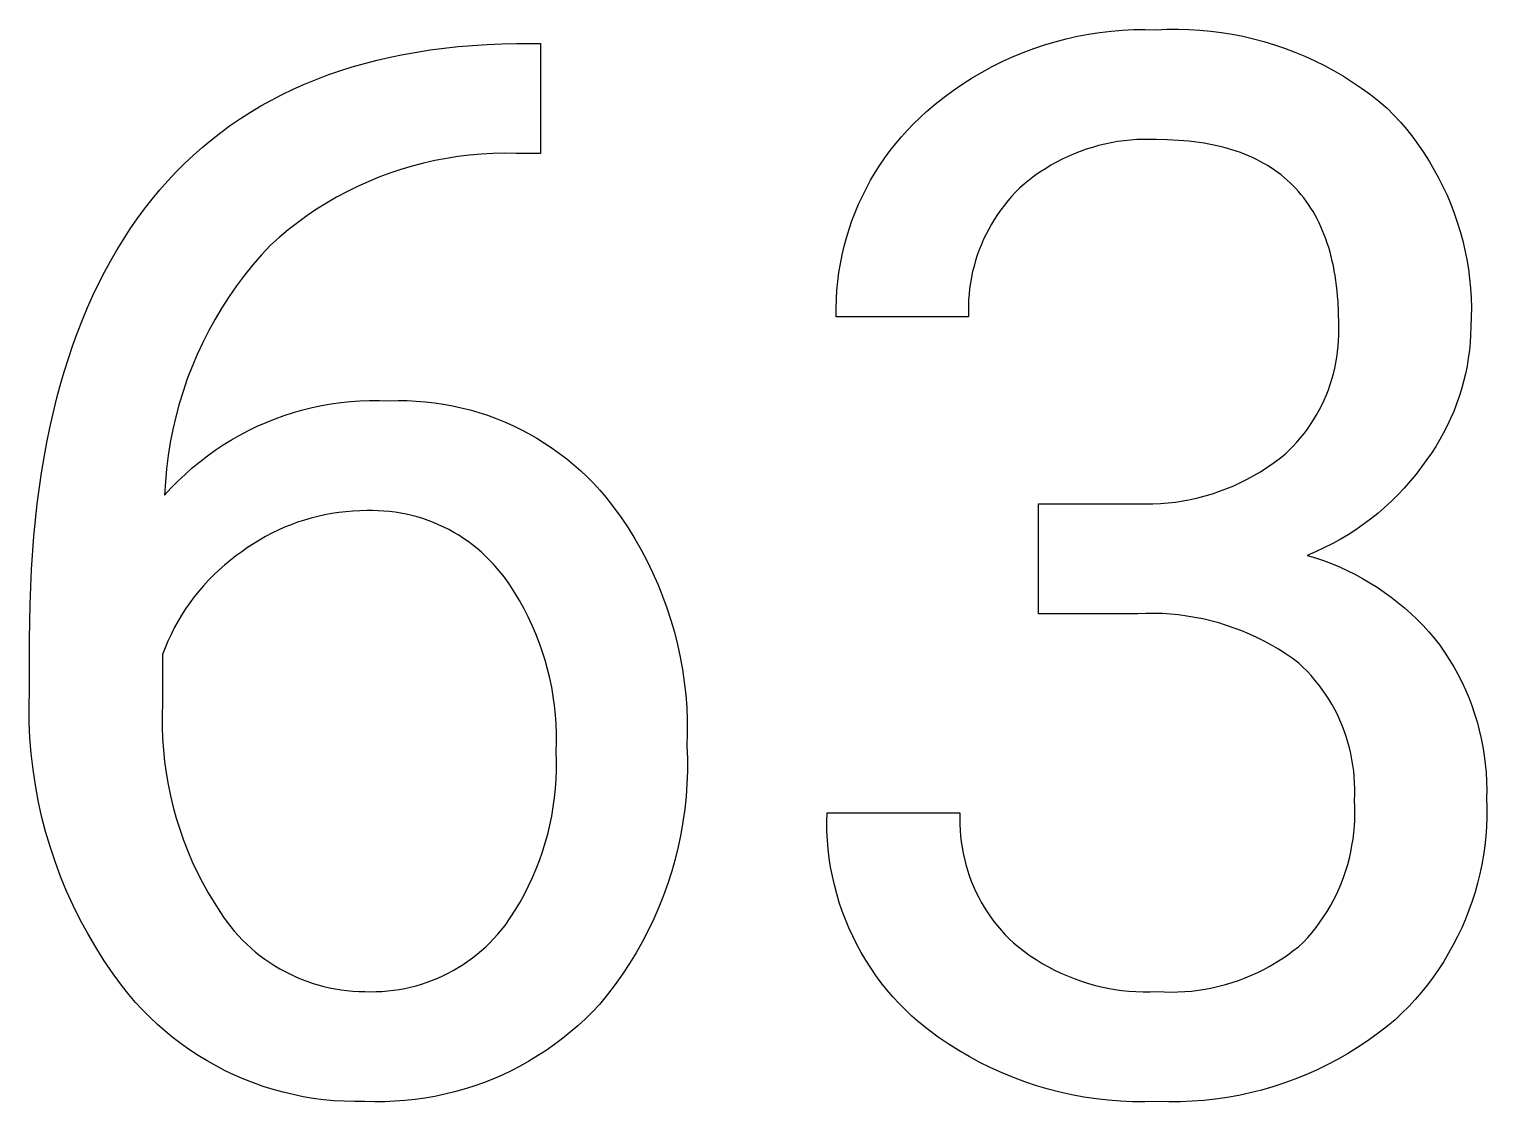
# Model space of a CAD drawing. Header units: millimetres. Extents: x 0 to 4030, y -54 to 2762.
# Drawn here: x 2973.5 to 3013.75, y 123.41 to 153.04 of the extents above; entities that cross this region are included whole.
import ezdxf

# ---------------------------------------------------------------- set-up
doc = ezdxf.new("R2010")
doc.units = ezdxf.units.MM
doc.header["$MEASUREMENT"] = 0
doc.layers.add('Domyślny', color=7, linetype='Continuous', true_color=0x000000)

msp = doc.modelspace()

# ---------------------------------------------------------------- linework, layer by layer
at = {"layer": 'Domyślny'}
for p, q in [((3003.062, 152.949), (3003.373, 152.986)), ((3003.373, 152.986), (3003.686, 153.012)), ((3003.686, 153.012), (3003.999, 153.027)), ((3003.999, 153.027), (3004.313, 153.032)), ((3004.313, 153.032), (3004.626, 153.025)), ((3004.626, 153.025), (3004.926, 153.038)), ((3004.926, 153.038), (3005.226, 153.04)), ((3005.226, 153.04), (3005.526, 153.032)), ((3005.526, 153.032), (3005.826, 153.014)), ((3005.826, 153.014), (3006.125, 152.986)), ((3006.125, 152.986), (3006.422, 152.949)), ((2985.346, 152.557), (2985.742, 152.591)), ((2985.742, 152.591), (2986.144, 152.618)), ((2986.144, 152.618), (2986.552, 152.636)), ((2986.552, 152.636), (2986.967, 152.646)), ((2986.967, 152.646), (2987.619, 152.646)), ((2987.619, 152.646), (2987.619, 149.61)), ((3001.237, 152.505), (3001.534, 152.605)), ((3001.534, 152.605), (3001.834, 152.694)), ((3001.834, 152.694), (3002.138, 152.774)), ((3002.138, 152.774), (3002.444, 152.843)), ((3002.444, 152.843), (3002.752, 152.901)), ((3002.752, 152.901), (3003.062, 152.949)), ((3006.422, 152.949), (3006.719, 152.901)), ((3006.719, 152.901), (3007.013, 152.843)), ((3007.013, 152.843), (3007.306, 152.775)), ((3007.306, 152.775), (3007.596, 152.698)), ((3007.596, 152.698), (3007.883, 152.611)), ((3007.883, 152.611), (3008.167, 152.514)), ((2982.759, 152.093), (2983.109, 152.184)), ((2983.109, 152.184), (2983.466, 152.266)), ((2983.466, 152.266), (2983.829, 152.34)), ((2983.829, 152.34), (2984.199, 152.407)), ((2984.199, 152.407), (2984.575, 152.465)), ((2984.575, 152.465), (2984.957, 152.515)), ((2984.957, 152.515), (2985.346, 152.557)), ((3000.368, 152.144), (3000.654, 152.274)), ((3000.654, 152.274), (3000.943, 152.394)), ((3000.943, 152.394), (3001.237, 152.505)), ((3008.167, 152.514), (3008.448, 152.408)), ((3008.448, 152.408), (3008.725, 152.292)), ((3008.725, 152.292), (3008.998, 152.167)), ((3008.998, 152.167), (3009.267, 152.033)), ((2981.422, 151.652), (2981.747, 151.774)), ((2981.747, 151.774), (2982.078, 151.889)), ((2982.078, 151.889), (2982.415, 151.995)), ((2982.415, 151.995), (2982.759, 152.093)), ((2999.542, 151.695), (2999.812, 151.854)), ((2999.812, 151.854), (3000.088, 152.004)), ((3000.088, 152.004), (3000.368, 152.144)), ((3009.267, 152.033), (3009.531, 151.89)), ((3009.531, 151.89), (3009.79, 151.739)), ((2980.488, 151.236), (2980.793, 151.383)), ((2980.793, 151.383), (2981.104, 151.521)), ((2981.104, 151.521), (2981.422, 151.652)), ((2999.018, 151.35), (2999.277, 151.527)), ((2999.277, 151.527), (2999.542, 151.695)), ((3009.79, 151.739), (3010.043, 151.578)), ((3010.043, 151.578), (3010.292, 151.41)), ((3010.292, 151.41), (3010.534, 151.233)), ((2979.897, 150.919), (2980.189, 151.082)), ((2980.189, 151.082), (2980.488, 151.236)), ((2998.281, 150.766), (2998.52, 150.969)), ((2998.52, 150.969), (2998.766, 151.164)), ((2998.766, 151.164), (2999.018, 151.35)), ((3010.534, 151.233), (3010.771, 151.048)), ((3010.771, 151.048), (3011.001, 150.855)), ((2979.059, 150.384), (2979.332, 150.57)), ((2979.332, 150.57), (2979.611, 150.749)), ((2979.611, 150.749), (2979.897, 150.919)), ((2997.922, 150.429), (2998.099, 150.601)), ((2998.099, 150.601), (2998.281, 150.766)), ((3011.001, 150.855), (3011.186, 150.664)), ((3011.186, 150.664), (3011.365, 150.467)), ((2978.533, 149.987), (2978.792, 150.189)), ((2978.792, 150.189), (2979.059, 150.384)), ((2997.586, 150.069), (2997.751, 150.252)), ((2997.751, 150.252), (2997.922, 150.429)), ((3011.365, 150.467), (3011.538, 150.264)), ((3011.538, 150.264), (3011.703, 150.055)), ((2978.032, 149.557), (2978.279, 149.776)), ((2978.279, 149.776), (2978.533, 149.987)), ((2997.276, 149.687), (2997.428, 149.881)), ((2997.428, 149.881), (2997.586, 150.069)), ((3002.859, 149.776), (3002.688, 149.722)), ((3003.031, 149.825), (3002.859, 149.776)), ((3003.205, 149.867), (3003.031, 149.825)), ((3003.38, 149.903), (3003.205, 149.867)), ((3003.556, 149.934), (3003.38, 149.903)), ((3003.733, 149.958), (3003.556, 149.934)), ((3003.911, 149.977), (3003.733, 149.958)), ((3004.09, 149.989), (3003.911, 149.977)), ((3004.268, 149.995), (3004.09, 149.989)), ((3004.447, 149.995), (3004.268, 149.995)), ((3004.626, 149.989), (3004.447, 149.995)), ((3004.936, 149.984), (3004.626, 149.989)), ((3005.236, 149.969), (3004.936, 149.984)), ((3005.382, 149.958), (3005.236, 149.969)), ((3005.526, 149.945), (3005.382, 149.958)), ((3005.667, 149.928), (3005.526, 149.945)), ((3005.806, 149.91), (3005.667, 149.928)), ((3005.942, 149.889), (3005.806, 149.91)), ((3006.076, 149.865), (3005.942, 149.889)), ((3006.208, 149.839), (3006.076, 149.865)), ((3006.337, 149.81), (3006.208, 149.839)), ((3006.464, 149.779), (3006.337, 149.81)), ((3006.588, 149.746), (3006.464, 149.779)), ((3006.709, 149.71), (3006.588, 149.746)), ((3011.703, 150.055), (3011.861, 149.84)), ((3011.861, 149.84), (3012.012, 149.621)), ((2977.791, 149.331), (2978.032, 149.557)), ((2984.386, 149.34), (2984.074, 149.258)), ((2984.701, 149.411), (2984.386, 149.34)), ((2985.019, 149.472), (2984.701, 149.411)), ((2985.338, 149.522), (2985.019, 149.472)), ((2985.659, 149.561), (2985.338, 149.522)), ((2985.981, 149.59), (2985.659, 149.561)), ((2986.303, 149.607), (2985.981, 149.59)), ((2986.626, 149.614), (2986.303, 149.607)), ((2986.949, 149.61), (2986.626, 149.614)), ((2987.619, 149.61), (2986.949, 149.61)), ((2996.991, 149.286), (2997.13, 149.489)), ((2997.13, 149.489), (2997.276, 149.687)), ((3001.869, 149.367), (3001.713, 149.279)), ((3002.028, 149.449), (3001.869, 149.367)), ((3002.189, 149.526), (3002.028, 149.449)), ((3002.353, 149.597), (3002.189, 149.526)), ((3002.52, 149.662), (3002.353, 149.597)), ((3002.688, 149.722), (3002.52, 149.662)), ((3006.829, 149.671), (3006.709, 149.71)), ((3006.945, 149.63), (3006.829, 149.671)), ((3007.06, 149.587), (3006.945, 149.63)), ((3007.172, 149.541), (3007.06, 149.587)), ((3007.281, 149.492), (3007.172, 149.541)), ((3007.388, 149.441), (3007.281, 149.492)), ((3007.492, 149.388), (3007.388, 149.441)), ((3007.594, 149.332), (3007.492, 149.388)), ((3012.012, 149.621), (3012.155, 149.396)), ((3012.155, 149.396), (3012.291, 149.167)), ((2977.33, 148.853), (2977.557, 149.096)), ((2977.557, 149.096), (2977.791, 149.331)), ((2983.155, 148.95), (2982.856, 148.827)), ((2983.458, 149.063), (2983.155, 148.95)), ((2983.764, 149.166), (2983.458, 149.063)), ((2984.074, 149.258), (2983.764, 149.166)), ((2996.734, 148.866), (2996.859, 149.078)), ((2996.859, 149.078), (2996.991, 149.286)), ((3001.264, 148.986), (3001.121, 148.878)), ((3001.41, 149.089), (3001.264, 148.986)), ((3001.56, 149.186), (3001.41, 149.089)), ((3001.713, 149.279), (3001.56, 149.186)), ((3007.694, 149.274), (3007.594, 149.332)), ((3007.791, 149.213), (3007.694, 149.274)), ((3007.886, 149.15), (3007.791, 149.213)), ((3007.978, 149.084), (3007.886, 149.15)), ((3008.068, 149.015), (3007.978, 149.084)), ((3008.155, 148.945), (3008.068, 149.015)), ((3008.24, 148.871), (3008.155, 148.945)), ((3012.291, 149.167), (3012.419, 148.933)), ((2976.894, 148.344), (2977.108, 148.602)), ((2977.108, 148.602), (2977.33, 148.853)), ((2982.272, 148.551), (2981.987, 148.398)), ((2982.562, 148.694), (2982.272, 148.551)), ((2982.856, 148.827), (2982.562, 148.694)), ((2996.506, 148.429), (2996.617, 148.649)), ((2996.617, 148.649), (2996.734, 148.866)), ((3000.736, 148.536), (3000.629, 148.42)), ((3000.847, 148.648), (3000.736, 148.536)), ((3000.982, 148.765), (3000.847, 148.648)), ((3001.121, 148.878), (3000.982, 148.765)), ((3008.322, 148.796), (3008.24, 148.871)), ((3008.402, 148.717), (3008.322, 148.796)), ((3008.479, 148.637), (3008.402, 148.717)), ((3008.554, 148.553), (3008.479, 148.637)), ((3008.627, 148.468), (3008.554, 148.553)), ((3012.419, 148.933), (3012.539, 148.696)), ((3012.539, 148.696), (3012.651, 148.454)), ((2976.686, 148.077), (2976.894, 148.344)), ((2981.708, 148.236), (2981.434, 148.064)), ((2981.987, 148.398), (2981.708, 148.236)), ((2996.308, 147.979), (2996.403, 148.206)), ((2996.403, 148.206), (2996.506, 148.429)), ((3000.427, 148.179), (3000.332, 148.053)), ((3000.526, 148.301), (3000.427, 148.179)), ((3000.629, 148.42), (3000.526, 148.301)), ((3008.697, 148.379), (3008.627, 148.468)), ((3008.764, 148.289), (3008.697, 148.379)), ((3008.83, 148.196), (3008.764, 148.289)), ((3008.892, 148.1), (3008.83, 148.196)), ((3012.651, 148.454), (3012.754, 148.208)), ((3012.754, 148.208), (3012.849, 147.96)), ((2976.289, 147.522), (2976.484, 147.804)), ((2976.484, 147.804), (2976.686, 148.077)), ((2981.166, 147.884), (2980.904, 147.694)), ((2981.434, 148.064), (2981.166, 147.884)), ((2996.141, 147.516), (2996.22, 147.749)), ((2996.22, 147.749), (2996.308, 147.979)), ((3000.155, 147.792), (3000.073, 147.657)), ((3000.241, 147.924), (3000.155, 147.792)), ((3000.332, 148.053), (3000.241, 147.924)), ((3008.953, 148.002), (3008.892, 148.1)), ((3009.01, 147.901), (3008.953, 148.002)), ((3009.066, 147.798), (3009.01, 147.901)), ((3009.118, 147.693), (3009.066, 147.798)), ((3012.849, 147.96), (3012.936, 147.708)), ((2976.101, 147.234), (2976.289, 147.522)), ((2980.649, 147.496), (2980.401, 147.29)), ((2980.904, 147.694), (2980.649, 147.496)), ((2996.069, 147.28), (2996.141, 147.516)), ((2999.923, 147.38), (2999.855, 147.238)), ((2999.996, 147.52), (2999.923, 147.38)), ((3000.073, 147.657), (2999.996, 147.52)), ((3009.169, 147.584), (3009.118, 147.693)), ((3009.217, 147.474), (3009.169, 147.584)), ((3009.262, 147.361), (3009.217, 147.474)), ((3009.305, 147.245), (3009.262, 147.361)), ((3012.936, 147.708), (3013.014, 147.453)), ((3013.014, 147.453), (3013.084, 147.196)), ((2975.744, 146.635), (2975.919, 146.938)), ((2975.919, 146.938), (2976.101, 147.234)), ((2980.16, 147.075), (2979.912, 146.807)), ((2980.401, 147.29), (2980.16, 147.075)), ((2995.948, 146.803), (2996.004, 147.043)), ((2996.004, 147.043), (2996.069, 147.28)), ((2999.734, 146.947), (2999.681, 146.798)), ((2999.792, 147.093), (2999.734, 146.947)), ((2999.855, 147.238), (2999.792, 147.093)), ((3009.346, 147.127), (3009.305, 147.245)), ((3009.384, 147.007), (3009.346, 147.127)), ((3009.42, 146.884), (3009.384, 147.007)), ((3013.084, 147.196), (3013.145, 146.937)), ((3013.145, 146.937), (3013.197, 146.675)), ((2975.575, 146.325), (2975.744, 146.635)), ((2979.674, 146.53), (2979.445, 146.246)), ((2979.912, 146.807), (2979.674, 146.53)), ((2995.861, 146.318), (2995.9, 146.561)), ((2995.9, 146.561), (2995.948, 146.803)), ((2999.633, 146.648), (2999.59, 146.496)), ((2999.681, 146.798), (2999.633, 146.648)), ((3009.453, 146.758), (3009.42, 146.884)), ((3009.484, 146.631), (3009.453, 146.758)), ((3009.512, 146.5), (3009.484, 146.631)), ((3013.197, 146.675), (3013.24, 146.412)), ((2975.413, 146.007), (2975.575, 146.325)), ((2979.445, 146.246), (2979.227, 145.954)), ((2995.829, 146.074), (2995.861, 146.318)), ((2999.519, 146.189), (2999.492, 146.034)), ((2999.552, 146.343), (2999.519, 146.189)), ((2999.59, 146.496), (2999.552, 146.343)), ((3009.538, 146.367), (3009.512, 146.5)), ((3009.561, 146.232), (3009.538, 146.367)), ((3009.582, 146.094), (3009.561, 146.232)), ((3013.24, 146.412), (3013.274, 146.148)), ((3013.274, 146.148), (3013.299, 145.883)), ((2975.258, 145.682), (2975.413, 146.007)), ((2979.227, 145.954), (2979.018, 145.654)), ((2995.79, 145.583), (2995.806, 145.829)), ((2995.806, 145.829), (2995.829, 146.074)), ((2999.452, 145.721), (2999.441, 145.564)), ((2999.469, 145.878), (2999.452, 145.721)), ((2999.492, 146.034), (2999.469, 145.878)), ((3009.6, 145.954), (3009.582, 146.094)), ((3009.616, 145.811), (3009.6, 145.954)), ((3009.63, 145.665), (3009.616, 145.811)), ((3013.299, 145.883), (3013.315, 145.617)), ((2974.967, 145.01), (2975.109, 145.35)), ((2975.109, 145.35), (2975.258, 145.682)), ((2978.82, 145.348), (2978.633, 145.035)), ((2979.018, 145.654), (2978.82, 145.348)), ((2995.783, 145.337), (2995.79, 145.583)), ((2995.785, 145.091), (2995.783, 145.337)), ((2999.434, 145.406), (2999.433, 145.249)), ((2999.441, 145.564), (2999.434, 145.406)), ((3009.641, 145.518), (3009.63, 145.665)), ((3009.656, 145.214), (3009.641, 145.518)), ((3013.315, 145.617), (3013.323, 145.351)), ((3013.323, 145.351), (3013.321, 145.085)), ((2974.831, 144.663), (2974.967, 145.01)), ((2978.633, 145.035), (2978.457, 144.715)), ((2999.437, 145.091), (2995.785, 145.091)), ((2999.433, 145.249), (2999.437, 145.091)), ((3009.661, 144.901), (3009.656, 145.214)), ((3013.321, 145.085), (3013.31, 144.818)), ((2974.702, 144.309), (2974.831, 144.663)), ((2978.457, 144.715), (2978.292, 144.39)), ((3009.659, 144.438), (3009.664, 144.593)), ((3009.665, 144.747), (3009.661, 144.901)), ((3009.664, 144.593), (3009.665, 144.747)), ((3013.304, 144.601), (3013.29, 144.383)), ((3013.31, 144.818), (3013.304, 144.601)), ((2974.58, 143.947), (2974.702, 144.309)), ((2978.292, 144.39), (2978.138, 144.059)), ((3009.61, 143.977), (3009.631, 144.13)), ((3009.631, 144.13), (3009.648, 144.284)), ((3009.648, 144.284), (3009.659, 144.438)), ((3013.268, 144.167), (3013.239, 143.951)), ((3013.29, 144.383), (3013.268, 144.167)), ((2974.464, 143.578), (2974.58, 143.947)), ((2977.996, 143.723), (2977.866, 143.382)), ((2978.138, 144.059), (2977.996, 143.723)), ((3009.552, 143.674), (3009.584, 143.825)), ((3009.584, 143.825), (3009.61, 143.977)), ((3013.203, 143.736), (3013.16, 143.523)), ((3013.239, 143.951), (3013.203, 143.736)), ((2974.355, 143.202), (2974.464, 143.578)), ((2977.866, 143.382), (2977.747, 143.037)), ((3009.427, 143.228), (3009.474, 143.375)), ((3009.474, 143.375), (3009.515, 143.524)), ((3009.515, 143.524), (3009.552, 143.674)), ((3013.109, 143.311), (3013.051, 143.101)), ((3013.16, 143.523), (3013.109, 143.311)), ((2974.253, 142.818), (2974.355, 143.202)), ((2977.747, 143.037), (2977.641, 142.688)), ((3009.258, 142.796), (3009.319, 142.938)), ((3009.319, 142.938), (3009.376, 143.082)), ((3009.376, 143.082), (3009.427, 143.228)), ((3013.051, 143.101), (3012.986, 142.893)), ((2974.157, 142.427), (2974.253, 142.818)), ((2977.641, 142.688), (2977.546, 142.336)), ((2980.796, 142.451), (2981.053, 142.524)), ((2981.053, 142.524), (2981.312, 142.589)), ((2981.312, 142.589), (2981.574, 142.644)), ((2981.574, 142.644), (2981.837, 142.691)), ((2981.837, 142.691), (2982.102, 142.728)), ((2982.102, 142.728), (2982.368, 142.757)), ((2982.368, 142.757), (2982.634, 142.776)), ((2982.634, 142.776), (2982.901, 142.786)), ((2982.901, 142.786), (2983.169, 142.787)), ((2983.169, 142.787), (2983.436, 142.779)), ((2983.436, 142.779), (2983.687, 142.784)), ((2983.687, 142.784), (2983.938, 142.781)), ((2983.938, 142.781), (2984.189, 142.769)), ((2984.189, 142.769), (2984.44, 142.749)), ((2984.44, 142.749), (2984.689, 142.721)), ((2984.689, 142.721), (2984.938, 142.684)), ((2984.938, 142.684), (2985.185, 142.639)), ((2985.185, 142.639), (2985.431, 142.585)), ((2985.431, 142.585), (2985.674, 142.523)), ((2985.674, 142.523), (2985.916, 142.453)), ((3009.046, 142.384), (3009.122, 142.519)), ((3009.122, 142.519), (3009.192, 142.657)), ((3009.192, 142.657), (3009.258, 142.796)), ((3012.914, 142.688), (3012.835, 142.485)), ((3012.986, 142.893), (3012.914, 142.688)), ((2974.068, 142.029), (2974.157, 142.427)), ((2977.546, 142.336), (2977.464, 141.981)), ((2979.797, 142.071), (2980.042, 142.178)), ((2980.042, 142.178), (2980.29, 142.278)), ((2980.29, 142.278), (2980.541, 142.369)), ((2980.541, 142.369), (2980.796, 142.451)), ((2985.916, 142.453), (2986.154, 142.375)), ((2986.154, 142.375), (2986.39, 142.289)), ((2986.39, 142.289), (2986.623, 142.194)), ((2986.623, 142.194), (2986.853, 142.092)), ((3008.794, 141.995), (3008.883, 142.122)), ((3008.883, 142.122), (3008.967, 142.252)), ((3008.967, 142.252), (3009.046, 142.384)), ((3012.749, 142.285), (3012.657, 142.087)), ((3012.835, 142.485), (3012.749, 142.285)), ((2973.985, 141.623), (2974.068, 142.029)), ((2977.464, 141.981), (2977.394, 141.622)), ((2978.86, 141.557), (2979.088, 141.698)), ((2979.088, 141.698), (2979.32, 141.83)), ((2979.32, 141.83), (2979.556, 141.954)), ((2979.556, 141.954), (2979.797, 142.071)), ((2986.853, 142.092), (2987.079, 141.983)), ((2987.079, 141.983), (2987.301, 141.865)), ((2987.301, 141.865), (2987.519, 141.741)), ((2987.519, 141.741), (2987.733, 141.609)), ((3008.504, 141.634), (3008.605, 141.751)), ((3008.605, 141.751), (3008.702, 141.872)), ((3008.702, 141.872), (3008.794, 141.995)), ((3012.452, 141.703), (3012.339, 141.517)), ((3012.557, 141.894), (3012.452, 141.703)), ((3012.657, 142.087), (3012.557, 141.894)), ((2973.909, 141.21), (2973.985, 141.623)), ((2977.394, 141.622), (2977.336, 141.262)), ((2978.42, 141.254), (2978.638, 141.409)), ((2978.638, 141.409), (2978.86, 141.557)), ((2987.733, 141.609), (2987.942, 141.469)), ((2987.942, 141.469), (2988.147, 141.323)), ((2988.147, 141.323), (2988.346, 141.17)), ((3008.016, 141.173), (3008.18, 141.304)), ((3008.18, 141.304), (3008.291, 141.41)), ((3008.291, 141.41), (3008.4, 141.52)), ((3008.4, 141.52), (3008.504, 141.634)), ((3012.221, 141.334), (3012.096, 141.155)), ((3012.339, 141.517), (3012.221, 141.334)), ((2973.84, 140.79), (2973.909, 141.21)), ((2977.291, 140.9), (2977.259, 140.537)), ((2977.336, 141.262), (2977.291, 140.9)), ((2977.802, 140.743), (2978.002, 140.921)), ((2978.002, 140.921), (2978.208, 141.091)), ((2978.208, 141.091), (2978.42, 141.254)), ((2988.346, 141.17), (2988.54, 141.011)), ((2988.54, 141.011), (2988.729, 140.844)), ((3007.5, 140.817), (3007.676, 140.93)), ((3007.676, 140.93), (3007.848, 141.049)), ((3007.848, 141.049), (3008.016, 141.173)), ((3011.949, 140.95), (3011.795, 140.749)), ((3012.096, 141.155), (3011.949, 140.95)), ((2973.721, 139.928), (2973.84, 140.79)), ((2977.259, 140.537), (2977.239, 140.172)), ((2977.42, 140.369), (2977.608, 140.56)), ((2977.608, 140.56), (2977.802, 140.743)), ((2988.729, 140.844), (2988.911, 140.672)), ((2988.911, 140.672), (2989.088, 140.493)), ((2989.088, 140.493), (2989.259, 140.309)), ((3006.76, 140.43), (3006.95, 140.517)), ((3006.95, 140.517), (3007.137, 140.611)), ((3007.137, 140.611), (3007.321, 140.711)), ((3007.321, 140.711), (3007.5, 140.817)), ((3011.635, 140.554), (3011.468, 140.365)), ((3011.795, 140.749), (3011.635, 140.554)), ((2977.239, 140.172), (2977.42, 140.369)), ((2989.259, 140.309), (2989.423, 140.119)), ((2989.423, 140.119), (2989.638, 139.841)), ((3005.568, 140.051), (3005.771, 140.097)), ((3005.771, 140.097), (3005.974, 140.149)), ((3005.974, 140.149), (3006.174, 140.209)), ((3006.174, 140.209), (3006.372, 140.276)), ((3006.372, 140.276), (3006.567, 140.35)), ((3006.567, 140.35), (3006.76, 140.43)), ((3011.294, 140.181), (3011.114, 140.004)), ((3011.468, 140.365), (3011.294, 140.181)), ((2973.628, 139.036), (2973.721, 139.928)), ((2982.046, 139.692), (2981.854, 139.663)), ((2982.239, 139.714), (2982.046, 139.692)), ((2982.433, 139.73), (2982.239, 139.714)), ((2982.628, 139.74), (2982.433, 139.73)), ((2982.822, 139.743), (2982.628, 139.74)), ((2982.979, 139.744), (2982.822, 139.743)), ((2983.135, 139.741), (2982.979, 139.744)), ((2983.292, 139.732), (2983.135, 139.741)), ((2983.448, 139.718), (2983.292, 139.732)), ((2983.603, 139.698), (2983.448, 139.718)), ((2983.758, 139.673), (2983.603, 139.698)), ((2989.638, 139.841), (2989.843, 139.555)), ((3001.371, 139.932), (3004.113, 139.932)), ((3001.371, 136.896), (3001.371, 139.932)), ((3004.113, 139.932), (3004.322, 139.927)), ((3004.322, 139.927), (3004.531, 139.93)), ((3004.531, 139.93), (3004.74, 139.94)), ((3004.74, 139.94), (3004.948, 139.957)), ((3004.948, 139.957), (3005.156, 139.981)), ((3005.156, 139.981), (3005.362, 140.012)), ((3005.362, 140.012), (3005.568, 140.051)), ((3010.928, 139.832), (3010.737, 139.668)), ((3011.114, 140.004), (3010.928, 139.832)), ((2980.549, 139.282), (2980.372, 139.203)), ((2980.73, 139.355), (2980.549, 139.282)), ((2980.912, 139.422), (2980.73, 139.355)), ((2981.097, 139.483), (2980.912, 139.422)), ((2981.284, 139.537), (2981.097, 139.483)), ((2981.472, 139.585), (2981.284, 139.537)), ((2981.662, 139.627), (2981.472, 139.585)), ((2981.854, 139.663), (2981.662, 139.627)), ((2983.912, 139.643), (2983.758, 139.673)), ((2984.065, 139.607), (2983.912, 139.643)), ((2984.216, 139.567), (2984.065, 139.607)), ((2984.366, 139.521), (2984.216, 139.567)), ((2984.514, 139.47), (2984.366, 139.521)), ((2984.66, 139.414), (2984.514, 139.47)), ((2984.805, 139.353), (2984.66, 139.414)), ((2984.947, 139.287), (2984.805, 139.353)), ((2985.087, 139.217), (2984.947, 139.287)), ((2989.843, 139.555), (2990.038, 139.263)), ((3010.337, 139.358), (3010.13, 139.214)), ((3010.54, 139.51), (3010.337, 139.358)), ((3010.737, 139.668), (3010.54, 139.51)), ((2973.562, 138.115), (2973.628, 139.036)), ((2979.856, 138.931), (2979.69, 138.829)), ((2980.024, 139.028), (2979.856, 138.931)), ((2980.197, 139.118), (2980.024, 139.028)), ((2980.372, 139.203), (2980.197, 139.118)), ((2985.224, 139.141), (2985.087, 139.217)), ((2985.359, 139.061), (2985.224, 139.141)), ((2985.491, 138.976), (2985.359, 139.061)), ((2985.619, 138.887), (2985.491, 138.976)), ((2985.745, 138.794), (2985.619, 138.887)), ((2990.038, 139.263), (2990.223, 138.964)), ((2990.223, 138.964), (2990.398, 138.659)), ((3009.7, 138.948), (3009.479, 138.826)), ((3009.917, 139.077), (3009.7, 138.948)), ((3010.13, 139.214), (3009.917, 139.077)), ((2979.205, 138.49), (2979.045, 138.367)), ((2979.369, 138.608), (2979.205, 138.49)), ((2979.528, 138.721), (2979.369, 138.608)), ((2979.69, 138.829), (2979.528, 138.721)), ((2985.868, 138.696), (2985.745, 138.794)), ((2985.987, 138.594), (2985.868, 138.696)), ((2986.102, 138.488), (2985.987, 138.594)), ((2986.214, 138.378), (2986.102, 138.488)), ((2990.398, 138.659), (2990.562, 138.348)), ((3009.024, 138.605), (3008.792, 138.506)), ((3008.792, 138.506), (3009.018, 138.438)), ((3009.254, 138.711), (3009.024, 138.605)), ((3009.479, 138.826), (3009.254, 138.711)), ((2973.523, 137.164), (2973.562, 138.115)), ((2978.737, 138.103), (2978.59, 137.964)), ((2978.889, 138.238), (2978.737, 138.103)), ((2979.045, 138.367), (2978.889, 138.238)), ((2986.322, 138.265), (2986.214, 138.378)), ((2986.426, 138.148), (2986.322, 138.265)), ((2986.526, 138.027), (2986.426, 138.148)), ((2990.562, 138.348), (2990.715, 138.031)), ((3009.018, 138.438), (3009.242, 138.362)), ((3009.242, 138.362), (3009.463, 138.278)), ((3009.463, 138.278), (3009.682, 138.187)), ((3009.682, 138.187), (3009.897, 138.089)), ((3009.897, 138.089), (3010.109, 137.984)), ((2978.311, 137.67), (2978.18, 137.516)), ((2978.448, 137.819), (2978.311, 137.67)), ((2978.59, 137.964), (2978.448, 137.819)), ((2986.622, 137.903), (2986.526, 138.027)), ((2986.768, 137.692), (2986.622, 137.903)), ((2986.907, 137.477), (2986.768, 137.692)), ((2990.715, 138.031), (2990.858, 137.71)), ((2990.858, 137.71), (2990.989, 137.384)), ((3010.109, 137.984), (3010.317, 137.872)), ((3010.317, 137.872), (3010.521, 137.752)), ((3010.521, 137.752), (3010.721, 137.626)), ((2978.053, 137.358), (2977.933, 137.195)), ((2978.18, 137.516), (2978.053, 137.358)), ((2987.039, 137.257), (2986.907, 137.477)), ((2990.989, 137.384), (2991.11, 137.054)), ((3010.721, 137.626), (3010.917, 137.494)), ((3010.917, 137.494), (3011.108, 137.355)), ((3011.108, 137.355), (3011.295, 137.209)), ((2973.509, 136.185), (2973.523, 137.164)), ((2977.817, 137.029), (2977.708, 136.858)), ((2977.933, 137.195), (2977.817, 137.029)), ((2987.163, 137.033), (2987.039, 137.257)), ((2987.28, 136.805), (2987.163, 137.033)), ((2991.11, 137.054), (2991.219, 136.719)), ((3004.113, 136.896), (3001.371, 136.896)), ((3004.339, 136.904), (3004.113, 136.896)), ((3004.565, 136.905), (3004.339, 136.904)), ((3004.79, 136.898), (3004.565, 136.905)), ((3005.016, 136.884), (3004.79, 136.898)), ((3005.24, 136.862), (3005.016, 136.884)), ((3005.464, 136.832), (3005.24, 136.862)), ((3011.295, 137.209), (3011.477, 137.058)), ((3011.477, 137.058), (3011.653, 136.9)), ((3011.653, 136.9), (3011.824, 136.737)), ((2977.507, 136.507), (2977.416, 136.326)), ((2977.605, 136.684), (2977.507, 136.507)), ((2977.708, 136.858), (2977.605, 136.684)), ((2987.389, 136.573), (2987.28, 136.805)), ((2987.49, 136.338), (2987.389, 136.573)), ((2991.219, 136.719), (2991.316, 136.382)), ((3005.687, 136.795), (3005.464, 136.832)), ((3005.908, 136.751), (3005.687, 136.795)), ((3006.128, 136.699), (3005.908, 136.751)), ((3006.346, 136.64), (3006.128, 136.699)), ((3006.562, 136.574), (3006.346, 136.64)), ((3006.776, 136.501), (3006.562, 136.574)), ((3006.987, 136.42), (3006.776, 136.501)), ((3011.824, 136.737), (3011.989, 136.568)), ((3011.989, 136.568), (3012.149, 136.393)), ((2973.509, 134.779), (2973.509, 136.185)), ((2977.331, 136.142), (2977.252, 135.956)), ((2977.416, 136.326), (2977.331, 136.142)), ((2987.583, 136.099), (2987.49, 136.338)), ((2987.668, 135.857), (2987.583, 136.099)), ((2991.316, 136.382), (2991.402, 136.041)), ((3007.195, 136.333), (3006.987, 136.42)), ((3007.4, 136.238), (3007.195, 136.333)), ((3007.602, 136.137), (3007.4, 136.238)), ((3007.8, 136.029), (3007.602, 136.137)), ((3012.149, 136.393), (3012.303, 136.214)), ((3012.303, 136.214), (3012.45, 136.029)), ((2977.252, 135.956), (2977.18, 135.767)), ((2977.18, 135.767), (2977.18, 134.415)), ((2987.745, 135.613), (2987.668, 135.857)), ((2991.402, 136.041), (2991.476, 135.697)), ((2991.476, 135.697), (2991.539, 135.351)), ((3007.995, 135.915), (3007.8, 136.029)), ((3008.186, 135.794), (3007.995, 135.915)), ((3008.372, 135.667), (3008.186, 135.794)), ((3008.555, 135.534), (3008.372, 135.667)), ((3012.45, 136.029), (3012.586, 135.834)), ((3012.586, 135.834), (3012.714, 135.635)), ((2987.814, 135.366), (2987.745, 135.613)), ((2987.875, 135.117), (2987.814, 135.366)), ((2991.539, 135.351), (2991.59, 135.003)), ((3008.673, 135.422), (3008.555, 135.534)), ((3008.788, 135.306), (3008.673, 135.422)), ((3008.899, 135.187), (3008.788, 135.306)), ((3012.714, 135.635), (3012.836, 135.432)), ((3012.836, 135.432), (3012.95, 135.224)), ((2987.927, 134.866), (2987.875, 135.117)), ((2987.97, 134.613), (2987.927, 134.866)), ((2991.59, 135.003), (2991.628, 134.654)), ((3009.005, 135.063), (3008.899, 135.187)), ((3009.107, 134.936), (3009.005, 135.063)), ((3009.205, 134.806), (3009.107, 134.936)), ((3012.95, 135.224), (3013.057, 135.013)), ((3013.057, 135.013), (3013.157, 134.798)), ((2973.498, 134.342), (2973.509, 134.779)), ((2988.005, 134.359), (2987.97, 134.613)), ((2991.628, 134.654), (2991.655, 134.304)), ((3009.298, 134.672), (3009.205, 134.806)), ((3009.387, 134.536), (3009.298, 134.672)), ((3009.47, 134.396), (3009.387, 134.536)), ((3013.157, 134.798), (3013.249, 134.58)), ((3013.249, 134.58), (3013.334, 134.358)), ((2973.502, 133.905), (2973.498, 134.342)), ((2977.18, 134.415), (2977.17, 134.094)), ((2977.17, 134.094), (2977.17, 133.774)), ((2988.032, 134.105), (2988.005, 134.359)), ((2988.05, 133.849), (2988.032, 134.105)), ((2991.655, 134.304), (2991.67, 133.952)), ((3009.549, 134.253), (3009.47, 134.396)), ((3009.623, 134.108), (3009.549, 134.253)), ((3009.692, 133.96), (3009.623, 134.108)), ((3013.334, 134.358), (3013.411, 134.134)), ((3013.411, 134.134), (3013.48, 133.908)), ((2973.521, 133.468), (2973.502, 133.905)), ((2977.17, 133.774), (2977.182, 133.454)), ((2988.059, 133.593), (2988.05, 133.849)), ((2991.67, 133.952), (2991.673, 133.601)), ((3009.756, 133.811), (3009.692, 133.96)), ((3009.814, 133.659), (3009.756, 133.811)), ((3009.868, 133.505), (3009.814, 133.659)), ((3013.48, 133.908), (3013.542, 133.679)), ((3013.542, 133.679), (3013.595, 133.448)), ((2973.555, 133.032), (2973.521, 133.468)), ((2977.182, 133.454), (2977.204, 133.134)), ((2988.052, 133.08), (2988.06, 133.336)), ((2988.06, 133.336), (2988.059, 133.593)), ((2991.673, 133.601), (2991.663, 133.249)), ((2991.663, 133.249), (2991.675, 132.898)), ((3009.916, 133.349), (3009.868, 133.505)), ((3009.958, 133.192), (3009.916, 133.349)), ((3013.595, 133.448), (3013.641, 133.215)), ((2973.605, 132.597), (2973.555, 133.032)), ((2977.204, 133.134), (2977.237, 132.815)), ((2988.06, 132.826), (2988.052, 133.08)), ((2991.675, 132.898), (2991.675, 132.547)), ((3009.996, 133.033), (3009.958, 133.192)), ((3010.027, 132.873), (3009.996, 133.033)), ((3010.053, 132.712), (3010.027, 132.873)), ((3013.641, 133.215), (3013.678, 132.981)), ((3013.678, 132.981), (3013.707, 132.746)), ((2973.669, 132.165), (2973.605, 132.597)), ((2977.237, 132.815), (2977.28, 132.498)), ((2977.28, 132.498), (2977.334, 132.182)), ((2988.05, 132.317), (2988.059, 132.572)), ((2988.059, 132.572), (2988.06, 132.826)), ((2991.675, 132.547), (2991.662, 132.197)), ((3010.074, 132.551), (3010.053, 132.712)), ((3010.089, 132.388), (3010.074, 132.551)), ((3013.707, 132.746), (3013.729, 132.51)), ((3013.729, 132.51), (3013.742, 132.273)), ((2973.748, 131.735), (2973.669, 132.165)), ((2977.334, 132.182), (2977.399, 131.868)), ((2988.006, 131.81), (2988.032, 132.064)), ((2988.032, 132.064), (2988.05, 132.317)), ((2991.662, 132.197), (2991.638, 131.846)), ((3010.099, 132.226), (3010.089, 132.388)), ((3010.102, 132.063), (3010.099, 132.226)), ((3010.101, 131.9), (3010.102, 132.063)), ((3013.742, 132.273), (3013.747, 132.036)), ((3013.747, 132.036), (3013.743, 131.799)), ((2973.842, 131.308), (2973.748, 131.735)), ((2977.399, 131.868), (2977.474, 131.557)), ((2987.971, 131.558), (2988.006, 131.81)), ((2991.638, 131.846), (2991.601, 131.497)), ((3010.093, 131.737), (3010.101, 131.9)), ((3010.102, 131.559), (3010.093, 131.737)), ((3013.743, 131.799), (3013.751, 131.537)), ((2973.951, 130.884), (2973.842, 131.308)), ((2977.474, 131.557), (2977.56, 131.248)), ((2977.56, 131.248), (2977.655, 130.942)), ((2987.877, 131.058), (2987.929, 131.308)), ((2987.929, 131.308), (2987.971, 131.558)), ((2991.601, 131.497), (2991.553, 131.149)), ((2995.525, 131.145), (2995.53, 131.396)), ((2995.53, 131.396), (2999.2, 131.396)), ((2999.2, 131.396), (2999.196, 131.236)), ((2999.196, 131.236), (2999.198, 131.076)), ((3010.105, 131.381), (3010.102, 131.559)), ((3010.102, 131.203), (3010.105, 131.381)), ((3013.75, 131.274), (3013.74, 131.011)), ((3013.751, 131.537), (3013.75, 131.274)), ((2974.075, 130.464), (2973.951, 130.884)), ((2977.655, 130.942), (2977.761, 130.64)), ((2987.818, 130.811), (2987.877, 131.058)), ((2991.553, 131.149), (2991.493, 130.804)), ((2995.529, 130.894), (2995.525, 131.145)), ((2995.542, 130.643), (2995.529, 130.894)), ((2999.198, 131.076), (2999.205, 130.916)), ((2999.205, 130.916), (2999.217, 130.756)), ((3010.055, 130.67), (3010.077, 130.847)), ((3010.077, 130.847), (3010.092, 131.025)), ((3010.092, 131.025), (3010.102, 131.203)), ((3013.74, 131.011), (3013.721, 130.749)), ((2974.213, 130.049), (2974.075, 130.464)), ((2977.761, 130.64), (2977.878, 130.341)), ((2987.674, 130.323), (2987.75, 130.566)), ((2987.75, 130.566), (2987.818, 130.811)), ((2991.421, 130.46), (2991.337, 130.119)), ((2991.493, 130.804), (2991.421, 130.46)), ((2995.563, 130.393), (2995.542, 130.643)), ((2999.217, 130.756), (2999.235, 130.596)), ((2999.235, 130.596), (2999.259, 130.438)), ((2999.259, 130.438), (2999.288, 130.28)), ((3009.994, 130.319), (3010.027, 130.494)), ((3010.027, 130.494), (3010.055, 130.67)), ((3013.694, 130.488), (3013.657, 130.228)), ((3013.721, 130.749), (3013.694, 130.488)), ((2974.365, 129.64), (2974.213, 130.049)), ((2977.878, 130.341), (2978.004, 130.047)), ((2978.004, 130.047), (2978.14, 129.757)), ((2987.498, 129.846), (2987.59, 130.083)), ((2987.59, 130.083), (2987.674, 130.323)), ((2991.337, 130.119), (2991.242, 129.781)), ((2995.593, 130.144), (2995.563, 130.393)), ((2995.631, 129.895), (2995.593, 130.144)), ((2999.288, 130.28), (2999.323, 130.124)), ((2999.323, 130.124), (2999.363, 129.968)), ((3009.909, 129.973), (3009.954, 130.146)), ((3009.954, 130.146), (3009.994, 130.319)), ((3013.657, 130.228), (3013.612, 129.969)), ((2974.532, 129.235), (2974.365, 129.64)), ((2978.14, 129.757), (2978.285, 129.471)), ((2987.398, 129.612), (2987.498, 129.846)), ((2991.242, 129.781), (2991.135, 129.447)), ((2995.678, 129.649), (2995.631, 129.895)), ((2995.734, 129.404), (2995.678, 129.649)), ((2999.363, 129.968), (2999.408, 129.815)), ((2999.408, 129.815), (2999.458, 129.663)), ((2999.458, 129.663), (2999.514, 129.512)), ((3009.737, 129.467), (3009.8, 129.634)), ((3009.8, 129.634), (3009.857, 129.803)), ((3009.857, 129.803), (3009.909, 129.973)), ((3013.558, 129.712), (3013.496, 129.456)), ((3013.612, 129.969), (3013.558, 129.712)), ((2974.712, 128.837), (2974.532, 129.235)), ((2978.285, 129.471), (2978.44, 129.191)), ((2987.175, 129.154), (2987.291, 129.381)), ((2987.291, 129.381), (2987.398, 129.612)), ((2991.135, 129.447), (2991.017, 129.116)), ((2995.798, 129.161), (2995.734, 129.404)), ((2999.514, 129.512), (2999.575, 129.364)), ((2999.575, 129.364), (2999.642, 129.218)), ((2999.642, 129.218), (2999.713, 129.074)), ((3009.595, 129.141), (3009.669, 129.303)), ((3009.669, 129.303), (3009.737, 129.467)), ((3013.496, 129.456), (3013.425, 129.203)), ((2974.906, 128.445), (2974.712, 128.837)), ((2978.44, 129.191), (2978.604, 128.916)), ((2978.604, 128.916), (2978.778, 128.646)), ((2986.923, 128.713), (2987.053, 128.931)), ((2987.053, 128.931), (2987.175, 129.154)), ((2991.017, 129.116), (2990.888, 128.79)), ((2995.87, 128.92), (2995.798, 129.161)), ((2995.951, 128.683), (2995.87, 128.92)), ((2999.713, 129.074), (2999.789, 128.933)), ((2999.789, 128.933), (2999.87, 128.795)), ((3009.34, 128.671), (3009.43, 128.825)), ((3009.43, 128.825), (3009.515, 128.981)), ((3009.515, 128.981), (3009.595, 129.141)), ((3013.345, 128.953), (3013.257, 128.705)), ((3013.425, 129.203), (3013.345, 128.953)), ((2975.114, 128.06), (2974.906, 128.445)), ((2978.778, 128.646), (2978.869, 128.511)), ((2978.869, 128.511), (2978.964, 128.378)), ((2986.641, 128.289), (2986.785, 128.499)), ((2986.785, 128.499), (2986.923, 128.713)), ((2990.747, 128.468), (2990.596, 128.151)), ((2990.888, 128.79), (2990.747, 128.468)), ((2996.04, 128.448), (2995.951, 128.683)), ((2996.137, 128.216), (2996.04, 128.448)), ((2999.87, 128.795), (2999.956, 128.66)), ((2999.956, 128.66), (3000.046, 128.527)), ((3000.046, 128.527), (3000.141, 128.398)), ((3009.143, 128.373), (3009.244, 128.521)), ((3009.244, 128.521), (3009.34, 128.671)), ((3013.161, 128.461), (3013.057, 128.219)), ((3013.257, 128.705), (3013.161, 128.461)), ((2975.335, 127.682), (2975.114, 128.06)), ((2978.964, 128.378), (2979.064, 128.249)), ((2979.064, 128.249), (2979.169, 128.123)), ((2979.169, 128.123), (2979.277, 128.001)), ((2986.333, 127.924), (2986.44, 128.042)), ((2986.44, 128.042), (2986.543, 128.164)), ((2986.543, 128.164), (2986.641, 128.289)), ((2990.596, 128.151), (2990.434, 127.84)), ((2996.242, 127.988), (2996.137, 128.216)), ((3000.141, 128.398), (3000.241, 128.272)), ((3000.241, 128.272), (3000.344, 128.15)), ((3000.344, 128.15), (3000.452, 128.031)), ((3000.452, 128.031), (3000.564, 127.917)), ((3008.812, 127.954), (3008.927, 128.09)), ((3008.927, 128.09), (3009.038, 128.23)), ((3009.038, 128.23), (3009.143, 128.373)), ((3013.057, 128.219), (3012.944, 127.982)), ((2975.569, 127.313), (2975.335, 127.682)), ((2979.277, 128.001), (2979.39, 127.883)), ((2979.39, 127.883), (2979.507, 127.769)), ((2979.507, 127.769), (2979.627, 127.658)), ((2979.627, 127.658), (2979.751, 127.552)), ((2985.99, 127.592), (2986.108, 127.699)), ((2986.108, 127.699), (2986.223, 127.809)), ((2986.223, 127.809), (2986.333, 127.924)), ((2990.434, 127.84), (2990.261, 127.534)), ((2996.354, 127.763), (2996.242, 127.988)), ((2996.474, 127.543), (2996.354, 127.763)), ((3000.564, 127.917), (3000.68, 127.806)), ((3000.68, 127.806), (3000.83, 127.682)), ((3000.83, 127.682), (3000.985, 127.563)), ((3008.397, 127.581), (3008.547, 127.699)), ((3008.547, 127.699), (3008.692, 127.822)), ((3008.692, 127.822), (3008.812, 127.954)), ((3012.824, 127.748), (3012.696, 127.519)), ((3012.944, 127.982), (3012.824, 127.748)), ((2975.815, 126.952), (2975.569, 127.313)), ((2979.751, 127.552), (2979.879, 127.451)), ((2979.879, 127.451), (2980.01, 127.353)), ((2980.01, 127.353), (2980.145, 127.26)), ((2980.145, 127.26), (2980.282, 127.172)), ((2985.347, 127.124), (2985.482, 127.209)), ((2985.482, 127.209), (2985.614, 127.298)), ((2985.614, 127.298), (2985.742, 127.392)), ((2985.742, 127.392), (2985.868, 127.49)), ((2985.868, 127.49), (2985.99, 127.592)), ((2990.078, 127.235), (2989.885, 126.941)), ((2990.261, 127.534), (2990.078, 127.235)), ((2996.602, 127.327), (2996.474, 127.543)), ((2996.738, 127.115), (2996.602, 127.327)), ((3000.985, 127.563), (3001.144, 127.45)), ((3001.144, 127.45), (3001.307, 127.342)), ((3001.307, 127.342), (3001.473, 127.24)), ((3001.473, 127.24), (3001.642, 127.144)), ((3007.761, 127.163), (3007.925, 127.26)), ((3007.925, 127.26), (3008.086, 127.362)), ((3008.086, 127.362), (3008.244, 127.469)), ((3008.244, 127.469), (3008.397, 127.581)), ((3012.56, 127.294), (3012.416, 127.074)), ((3012.696, 127.519), (3012.56, 127.294)), ((2976.074, 126.599), (2975.815, 126.952)), ((2980.282, 127.172), (2980.423, 127.089)), ((2980.423, 127.089), (2980.566, 127.01)), ((2980.566, 127.01), (2980.712, 126.937)), ((2980.712, 126.937), (2980.86, 126.868)), ((2980.86, 126.868), (2981.01, 126.805)), ((2981.01, 126.805), (2981.163, 126.746)), ((2984.634, 126.772), (2984.781, 126.833)), ((2984.781, 126.833), (2984.926, 126.898)), ((2984.926, 126.898), (2985.069, 126.969)), ((2985.069, 126.969), (2985.21, 127.044)), ((2985.21, 127.044), (2985.347, 127.124)), ((2989.885, 126.941), (2989.682, 126.655)), ((2996.88, 126.908), (2996.738, 127.115)), ((2997.03, 126.706), (2996.88, 126.908)), ((3001.642, 127.144), (3001.815, 127.053)), ((3001.815, 127.053), (3001.991, 126.969)), ((3001.991, 126.969), (3002.17, 126.891)), ((3002.17, 126.891), (3002.351, 126.819)), ((3002.351, 126.819), (3002.534, 126.753)), ((3006.895, 126.769), (3007.074, 126.836)), ((3007.074, 126.836), (3007.25, 126.909)), ((3007.25, 126.909), (3007.423, 126.988)), ((3007.423, 126.988), (3007.593, 127.073)), ((3007.593, 127.073), (3007.761, 127.163)), ((3012.266, 126.859), (3012.108, 126.648)), ((3012.416, 127.074), (3012.266, 126.859)), ((2976.252, 126.377), (2976.074, 126.599)), ((2981.163, 126.746), (2981.317, 126.693)), ((2981.317, 126.693), (2981.473, 126.645)), ((2981.473, 126.645), (2981.631, 126.603)), ((2981.631, 126.603), (2981.79, 126.566)), ((2981.79, 126.566), (2981.951, 126.534)), ((2981.951, 126.534), (2982.112, 126.508)), ((2982.112, 126.508), (2982.274, 126.488)), ((2982.274, 126.488), (2982.436, 126.473)), ((2982.436, 126.473), (2982.6, 126.464)), ((2982.6, 126.464), (2982.763, 126.46)), ((2982.763, 126.46), (2982.922, 126.456)), ((2982.922, 126.456), (2983.081, 126.458)), ((2983.081, 126.458), (2983.24, 126.465)), ((2983.24, 126.465), (2983.399, 126.478)), ((2983.399, 126.478), (2983.557, 126.496)), ((2983.557, 126.496), (2983.715, 126.519)), ((2983.715, 126.519), (2983.871, 126.548)), ((2983.871, 126.548), (2984.027, 126.582)), ((2984.027, 126.582), (2984.181, 126.622)), ((2984.181, 126.622), (2984.334, 126.667)), ((2984.334, 126.667), (2984.485, 126.717)), ((2984.485, 126.717), (2984.634, 126.772)), ((2989.682, 126.655), (2989.469, 126.376)), ((2997.186, 126.51), (2997.03, 126.706)), ((2997.349, 126.319), (2997.186, 126.51)), ((3002.534, 126.753), (3002.72, 126.693)), ((3002.72, 126.693), (3002.908, 126.64)), ((3002.908, 126.64), (3003.097, 126.594)), ((3003.097, 126.594), (3003.288, 126.554)), ((3003.288, 126.554), (3003.48, 126.52)), ((3003.48, 126.52), (3003.673, 126.493)), ((3003.673, 126.493), (3003.867, 126.473)), ((3003.867, 126.473), (3004.062, 126.46)), ((3004.062, 126.46), (3004.257, 126.453)), ((3004.257, 126.453), (3004.452, 126.453)), ((3004.452, 126.453), (3004.647, 126.46)), ((3004.647, 126.46), (3004.837, 126.45)), ((3004.837, 126.45), (3005.027, 126.447)), ((3005.027, 126.447), (3005.218, 126.45)), ((3005.218, 126.45), (3005.408, 126.46)), ((3005.408, 126.46), (3005.598, 126.476)), ((3005.598, 126.476), (3005.787, 126.499)), ((3005.787, 126.499), (3005.975, 126.528)), ((3005.975, 126.528), (3006.162, 126.563)), ((3006.162, 126.563), (3006.348, 126.605)), ((3006.348, 126.605), (3006.532, 126.654)), ((3006.532, 126.654), (3006.715, 126.708)), ((3006.715, 126.708), (3006.895, 126.769)), ((3011.943, 126.444), (3011.771, 126.245)), ((3012.108, 126.648), (3011.943, 126.444)), ((2976.438, 126.161), (2976.252, 126.377)), ((2976.631, 125.952), (2976.438, 126.161)), ((2989.247, 126.104), (2989.055, 125.902)), ((2989.469, 126.376), (2989.247, 126.104)), ((2997.519, 126.134), (2997.349, 126.319)), ((2997.695, 125.954), (2997.519, 126.134)), ((3011.593, 126.052), (3011.408, 125.865)), ((3011.771, 126.245), (3011.593, 126.052)), ((2976.831, 125.75), (2976.631, 125.952)), ((2977.038, 125.555), (2976.831, 125.75)), ((2988.857, 125.706), (2988.652, 125.517)), ((2989.055, 125.902), (2988.857, 125.706)), ((2997.877, 125.781), (2997.695, 125.954)), ((2998.065, 125.615), (2997.877, 125.781)), ((2998.33, 125.405), (2998.065, 125.615)), ((3011.217, 125.684), (3010.968, 125.479)), ((3011.408, 125.865), (3011.217, 125.684)), ((2977.251, 125.367), (2977.038, 125.555)), ((2977.472, 125.187), (2977.251, 125.367)), ((2977.698, 125.014), (2977.472, 125.187)), ((2988.441, 125.336), (2988.224, 125.161)), ((2988.652, 125.517), (2988.441, 125.336)), ((2998.602, 125.205), (2998.33, 125.405)), ((2998.88, 125.014), (2998.602, 125.205)), ((3010.711, 125.282), (3010.448, 125.093)), ((3010.968, 125.479), (3010.711, 125.282)), ((2977.93, 124.85), (2977.698, 125.014)), ((2978.168, 124.693), (2977.93, 124.85)), ((2987.773, 124.834), (2987.539, 124.682)), ((2988.001, 124.994), (2987.773, 124.834)), ((2988.224, 125.161), (2988.001, 124.994)), ((2999.166, 124.833), (2998.88, 125.014)), ((2999.457, 124.663), (2999.166, 124.833)), ((3010.179, 124.914), (3009.904, 124.744)), ((3010.448, 125.093), (3010.179, 124.914)), ((2978.411, 124.545), (2978.168, 124.693)), ((2978.658, 124.405), (2978.411, 124.545)), ((2978.911, 124.275), (2978.658, 124.405)), ((2987.057, 124.402), (2986.81, 124.275)), ((2987.3, 124.538), (2987.057, 124.402)), ((2987.539, 124.682), (2987.3, 124.538)), ((2999.754, 124.502), (2999.457, 124.663)), ((3000.057, 124.352), (2999.754, 124.502)), ((3009.337, 124.433), (3009.046, 124.292)), ((3009.623, 124.584), (3009.337, 124.433)), ((3009.904, 124.744), (3009.623, 124.584)), ((2979.168, 124.153), (2978.911, 124.275)), ((2979.429, 124.039), (2979.168, 124.153)), ((2979.694, 123.936), (2979.429, 124.039)), ((2986.302, 124.045), (2986.043, 123.943)), ((2986.558, 124.156), (2986.302, 124.045)), ((2986.81, 124.275), (2986.558, 124.156)), ((3000.364, 124.212), (3000.057, 124.352)), ((3000.676, 124.084), (3000.364, 124.212)), ((3000.993, 123.966), (3000.676, 124.084)), ((3008.45, 124.041), (3008.146, 123.93)), ((3008.75, 124.161), (3008.45, 124.041)), ((3009.046, 124.292), (3008.75, 124.161)), ((2979.963, 123.841), (2979.694, 123.936)), ((2980.234, 123.756), (2979.963, 123.841)), ((2980.508, 123.68), (2980.234, 123.756)), ((2980.785, 123.614), (2980.508, 123.68)), ((2981.064, 123.557), (2980.785, 123.614)), ((2984.976, 123.623), (2984.703, 123.566)), ((2985.247, 123.689), (2984.976, 123.623)), ((2985.515, 123.765), (2985.247, 123.689)), ((2985.78, 123.849), (2985.515, 123.765)), ((2986.043, 123.943), (2985.78, 123.849)), ((3001.313, 123.859), (3000.993, 123.966)), ((3001.637, 123.764), (3001.313, 123.859)), ((3001.964, 123.68), (3001.637, 123.764)), ((3002.294, 123.607), (3001.964, 123.68)), ((3002.626, 123.546), (3002.294, 123.607)), ((3006.898, 123.594), (3006.579, 123.537)), ((3007.214, 123.662), (3006.898, 123.594)), ((3007.527, 123.741), (3007.214, 123.662)), ((3007.838, 123.83), (3007.527, 123.741)), ((3008.146, 123.93), (3007.838, 123.83)), ((2981.344, 123.51), (2981.064, 123.557)), ((2981.627, 123.473), (2981.344, 123.51)), ((2981.91, 123.446), (2981.627, 123.473)), ((2982.194, 123.429), (2981.91, 123.446)), ((2982.478, 123.421), (2982.194, 123.429)), ((2982.763, 123.424), (2982.478, 123.421)), ((2983.041, 123.416), (2982.763, 123.424)), ((2983.32, 123.418), (2983.041, 123.416)), ((2983.598, 123.429), (2983.32, 123.418)), ((2983.876, 123.449), (2983.598, 123.429)), ((2984.153, 123.479), (2983.876, 123.449)), ((2984.429, 123.517), (2984.153, 123.479)), ((2984.703, 123.566), (2984.429, 123.517)), ((3002.96, 123.496), (3002.626, 123.546)), ((3003.296, 123.458), (3002.96, 123.496)), ((3003.633, 123.432), (3003.296, 123.458)), ((3003.97, 123.417), (3003.633, 123.432)), ((3004.308, 123.415), (3003.97, 123.417)), ((3004.645, 123.424), (3004.308, 123.415)), ((3004.969, 123.415), (3004.645, 123.424)), ((3005.292, 123.417), (3004.969, 123.415)), ((3005.615, 123.431), (3005.292, 123.417)), ((3005.938, 123.455), (3005.615, 123.431)), ((3006.259, 123.49), (3005.938, 123.455)), ((3006.579, 123.537), (3006.259, 123.49))]:
    msp.add_line(p, q, dxfattribs=at)

doc.saveas('drawing.dxf')
